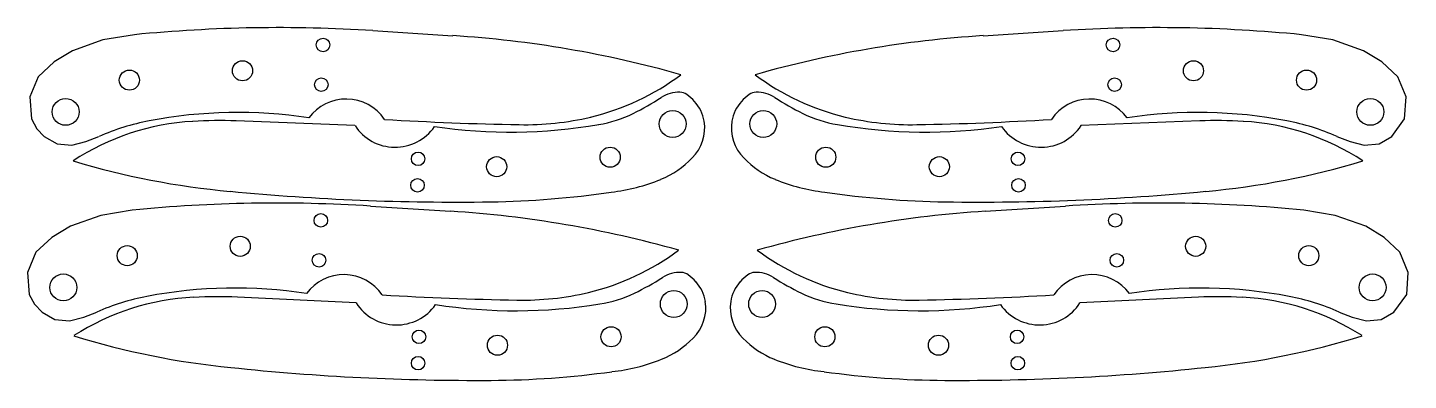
# Model space of a CAD drawing. Header units: inches. Extents: x -0.06 to 1.05, y -0.51 to -0.23.
import ezdxf

# ---------------------------------------------------------------- set-up
doc = ezdxf.new("R2010")
doc.units = ezdxf.units.IN
doc.header["$MEASUREMENT"] = 0

msp = doc.modelspace()

# ---------------------------------------------------------------- linework, layer by layer
at = {"color": 7, "linetype": 'Continuous'}
for p, q in [((0.0226, -0.2322), (0.0226, -0.2322)), ((0.214, -0.2289), (0.2782, -0.233)), ((0.7039, -0.233), (0.7682, -0.2289)), ((0.9596, -0.2322), (0.9595, -0.2322)), ((0.1996, -0.3051), (0.1043, -0.3012)), ((0.8778, -0.3012), (0.7825, -0.3051)), ((0.0208, -0.373), (0.0208, -0.373)), ((0.2122, -0.3698), (0.2764, -0.3738)), ((0.7057, -0.3738), (0.77, -0.3698)), ((0.9614, -0.373), (0.9613, -0.373)), ((0.2006, -0.4474), (0.1053, -0.4427)), ((0.8769, -0.4427), (0.7816, -0.4474))]:
    msp.add_line(p, q, dxfattribs=at)
at = {"color": 7, "linetype": 'Continuous', "flags": 128}
for points in [[(0.0226, -0.2322), (-0.0027, -0.2363), (-0.0271, -0.2451), (-0.042, -0.254), (-0.0547, -0.2659), (-0.0614, -0.2821), (-0.0602, -0.2998), (-0.0559, -0.3076), (-0.0499, -0.314), (-0.0396, -0.3198), (-0.0278, -0.3209), (-0.0164, -0.318), (-0.0059, -0.3139)], [(0.988, -0.3139), (0.9986, -0.318), (1.0099, -0.3209), (1.0218, -0.3198), (1.032, -0.314), (1.0423, -0.2998), (1.0436, -0.2821), (1.0368, -0.2659), (1.0241, -0.254), (1.0093, -0.2451), (0.9848, -0.2363), (0.9596, -0.2322)], [(0.0208, -0.373), (-0.0045, -0.3772), (-0.0289, -0.3859), (-0.0438, -0.3949), (-0.0565, -0.4067), (-0.0632, -0.423), (-0.062, -0.4407), (-0.0577, -0.4485), (-0.0516, -0.4548), (-0.0414, -0.4607), (-0.0295, -0.4618), (-0.0182, -0.4589), (-0.0077, -0.4548)], [(0.9898, -0.4548), (1.0003, -0.4589), (1.0117, -0.4618), (1.0236, -0.4607), (1.0338, -0.4548), (1.0441, -0.4407), (1.0453, -0.423), (1.0386, -0.4067), (1.0259, -0.3949), (1.0111, -0.3859), (0.9866, -0.3772), (0.9614, -0.373)]]:
    msp.add_lwpolyline(points, dxfattribs=at)
at = {"color": 7, "linetype": 'Continuous'}
for centre, radius in [((0.174, -0.2404), 0.00542), ((0.8082, -0.2404), 0.00542), ((0.1093, -0.2611), 0.00808), ((0.8728, -0.2611), 0.00808), ((0.0185, -0.2686), 0.00808), ((0.9636, -0.2686), 0.00808), ((0.1726, -0.2723), 0.00542), ((0.8095, -0.2723), 0.00542), ((-0.0327, -0.2941), 0.0108), ((1.0148, -0.2941), 0.0108), ((0.4547, -0.3038), 0.0108), ((0.5274, -0.3038), 0.0108), ((0.2503, -0.3318), 0.00542), ((0.3134, -0.3381), 0.00808), ((0.4045, -0.3305), 0.00808), ((0.5776, -0.3305), 0.00808), ((0.6688, -0.3381), 0.00808), ((0.7319, -0.3318), 0.00542), ((0.2498, -0.353), 0.00542), ((0.7323, -0.353), 0.00542), ((0.1722, -0.3812), 0.00542), ((0.81, -0.3812), 0.00542), ((0.1075, -0.402), 0.00808), ((0.8746, -0.402), 0.00808), ((0.0168, -0.4095), 0.00808), ((0.1708, -0.4132), 0.00542), ((0.8113, -0.4132), 0.00542), ((0.9654, -0.4095), 0.00808), ((-0.0345, -0.435), 0.0108), ((1.0166, -0.435), 0.0108), ((0.4556, -0.4483), 0.0108), ((0.5265, -0.4483), 0.0108), ((0.251, -0.4746), 0.00542), ((0.314, -0.4814), 0.00808), ((0.4052, -0.4746), 0.00808), ((0.5769, -0.4746), 0.00808), ((0.6681, -0.4814), 0.00808), ((0.7312, -0.4746), 0.00542), ((0.2503, -0.4958), 0.00542), ((0.7318, -0.4958), 0.00542)]:
    msp.add_circle(centre, radius, dxfattribs=at)
for centre, radius, start, end in [((0.1386, -1.4138), 1.1873, 86.3585, 95.6046), ((0.8436, -1.4138), 1.1873, 84.3954, 93.6415), ((0.223, -1.1062), 0.875, 74.196, 86.3806), ((0.7591, -1.1062), 0.875, 93.6194, 105.804), ((0.3417, -0.1037), 0.2002, 283.6105, 306.6713), ((0.6404, -0.1037), 0.2002, 233.3287, 256.3895), ((0.1925, -0.321), 0.0372, 34.1546, 143.7266), ((0.3344, -0.1134), 0.2023, 295.9576, 303.2935), ((0.4596, -0.3039), 0.0256, 87.8902, 123.2935), ((0.4601, -0.2886), 0.0103, 54.9148, 87.8902), ((0.4455, -0.3095), 0.0358, 41.7605, 54.9148), ((0.4495, -0.3066), 0.0308, 9.3376, 42.8298), ((0.5326, -0.3066), 0.0308, 137.1702, 170.6624), ((0.5367, -0.3095), 0.0358, 125.0852, 138.2395), ((0.522, -0.2886), 0.0103, 92.1098, 125.0852), ((0.5226, -0.3039), 0.0256, 56.7065, 92.1098), ((0.6477, -0.1134), 0.2023, 236.7065, 244.0424), ((0.7896, -0.321), 0.0372, 36.2734, 145.8454), ((0.1052, -0.6737), 0.3791, 81.2969, 100.7686), ((0.3355, -0.0661), 0.2383, 269.0215, 282.9401), ((0.3779, -0.2027), 0.1031, 279.6881, 295.9576), ((0.6043, -0.2027), 0.1031, 244.0424, 260.3119), ((0.6467, -0.0661), 0.2383, 257.0599, 270.9785), ((0.8769, -0.6737), 0.3791, 79.2314, 98.7031), ((0.0805, -0.4966), 0.1952, 93.2778, 123.2926), ((0.0687, -0.4816), 0.1835, 100.7686, 113.9686), ((0.0921, -0.7003), 0.3992, 88.252, 93.2778), ((0.2318, -0.284), 0.0385, 213.3574, 325.2746), ((0.3742, 2.2002), 2.5049, 266.547, 269.0215), ((0.3242, 0.112), 0.4223, 261.7266, 279.6881), ((0.4468, -0.3071), 0.0336, 314.5657, 9.3376), ((0.5354, -0.3071), 0.0336, 170.6624, 225.4343), ((0.658, 0.112), 0.4223, 260.3119, 278.2734), ((0.608, 2.2002), 2.5049, 270.9785, 273.453), ((0.7504, -0.284), 0.0385, 214.7254, 326.6426), ((0.89, -0.7003), 0.3992, 86.7222, 91.748), ((0.9017, -0.4966), 0.1952, 56.7074, 86.7222), ((0.9135, -0.4816), 0.1835, 66.0314, 79.2314), ((0.4178, -0.2812), 0.0724, 292.2809, 316.5339), ((0.5643, -0.2812), 0.0724, 223.4661, 247.7191), ((0.1559, 0.2724), 0.6328, 253.2339, 264.8864), ((0.8263, 0.2724), 0.6328, 275.1136, 286.7661), ((0.3881, -0.2088), 0.1507, 276.5763, 292.2809), ((0.594, -0.2088), 0.1507, 247.7191, 263.4237), ((0.2804, 1.5193), 1.8858, 264.4937, 270.8531), ((0.2974, 0.3767), 0.7431, 270.8531, 278.3539), ((0.6847, 0.3767), 0.7431, 261.6461, 269.1469), ((0.7017, 1.5193), 1.8858, 269.1469, 275.5063), ((0.1368, -1.5546), 1.1873, 86.3585, 95.6046), ((0.2212, -1.2471), 0.875, 74.196, 86.3806), ((0.7609, -1.2471), 0.875, 93.6194, 105.804), ((0.8454, -1.5546), 1.1873, 84.3954, 93.6415), ((0.3399, -0.2445), 0.2002, 283.6105, 306.6713), ((0.6422, -0.2445), 0.2002, 233.3287, 256.3895), ((0.1907, -0.4619), 0.0372, 34.1546, 143.7266), ((0.337, -0.2569), 0.2023, 295.4576, 302.7935), ((0.4605, -0.4485), 0.0256, 87.3902, 122.7935), ((0.4612, -0.4332), 0.0103, 54.4148, 87.3902), ((0.4463, -0.454), 0.0358, 41.2605, 54.4148), ((0.4505, -0.4511), 0.0308, 8.8376, 42.3298), ((0.5317, -0.4511), 0.0308, 137.6702, 171.1624), ((0.5358, -0.454), 0.0358, 125.5852, 138.7395), ((0.521, -0.4332), 0.0103, 92.6098, 125.5852), ((0.5217, -0.4485), 0.0256, 57.2065, 92.6098), ((0.6451, -0.2569), 0.2023, 237.2065, 244.5424), ((0.7914, -0.4619), 0.0372, 36.2734, 145.8454), ((0.0797, -0.6378), 0.1952, 92.7778, 122.7926), ((0.0669, -0.6225), 0.1835, 100.7686, 113.9686), ((0.1034, -0.8146), 0.3791, 81.2969, 100.7686), ((0.0896, -0.8417), 0.3992, 87.752, 92.7778), ((0.3724, 2.0594), 2.5049, 266.547, 269.0215), ((0.3337, -0.2069), 0.2383, 269.0215, 282.9401), ((0.3797, -0.3465), 0.1031, 279.1881, 295.4576), ((0.6024, -0.3465), 0.1031, 244.5424, 260.8119), ((0.6485, -0.2069), 0.2383, 257.0599, 270.9785), ((0.6098, 2.0594), 2.5049, 270.9785, 273.453), ((0.8787, -0.8146), 0.3791, 79.2314, 98.7031), ((0.8925, -0.8417), 0.3992, 87.2222, 92.248), ((0.9024, -0.6378), 0.1952, 57.2074, 87.2222), ((0.9153, -0.6225), 0.1835, 66.0314, 79.2314), ((0.2329, -0.4266), 0.0385, 212.8574, 324.7746), ((0.3287, -0.0314), 0.4223, 261.2266, 279.1881), ((0.4477, -0.4515), 0.0336, 314.0657, 8.8376), ((0.5345, -0.4515), 0.0336, 171.1624, 225.9343), ((0.6534, -0.0314), 0.4223, 260.8119, 278.7734), ((0.7493, -0.4266), 0.0385, 215.2254, 327.1426), ((0.1618, 0.1305), 0.6328, 252.7339, 264.3864), ((0.4189, -0.4254), 0.0724, 291.7809, 316.0339), ((0.5632, -0.4254), 0.0724, 223.9661, 248.2191), ((0.8203, 0.1305), 0.6328, 275.6136, 287.2661), ((0.3899, -0.3527), 0.1507, 276.0763, 291.7809), ((0.5922, -0.3527), 0.1507, 248.2191, 263.9237), ((0.2973, 1.3762), 1.8858, 263.9937, 270.3531), ((0.3043, 0.2335), 0.7431, 270.3531, 277.8539), ((0.6778, 0.2335), 0.7431, 262.1461, 269.6469), ((0.6849, 1.3762), 1.8858, 269.6469, 276.0063)]:
    msp.add_arc(centre, radius, start, end, dxfattribs=at)

doc.saveas('drawing.dxf')
